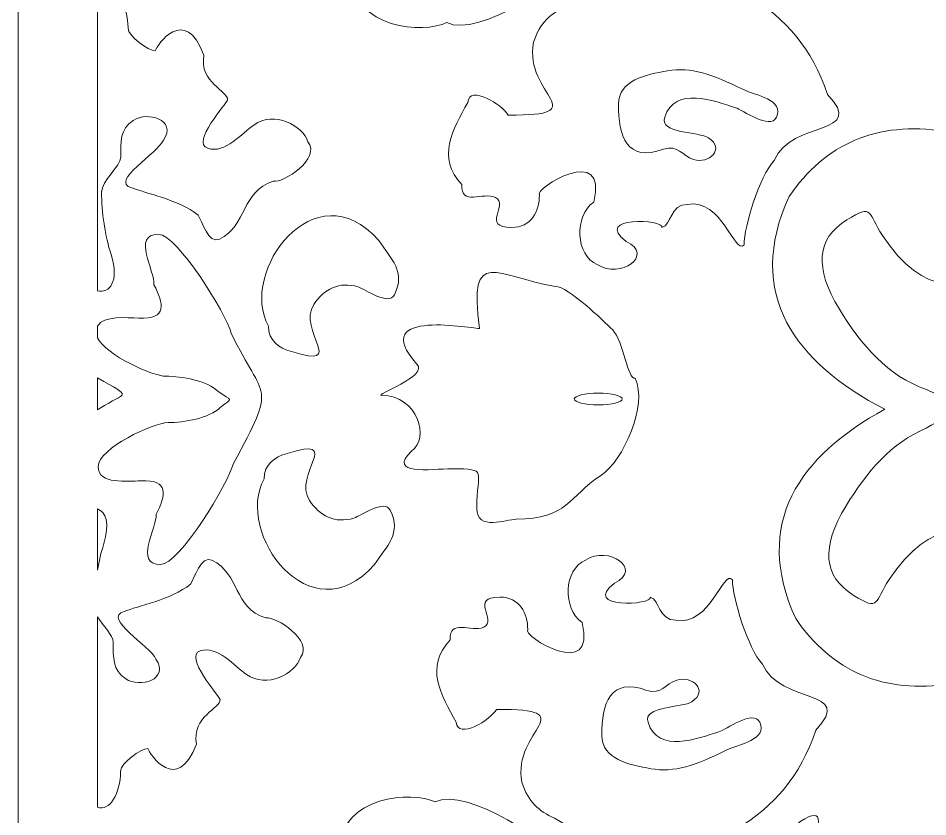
# Model space of a CAD drawing. Header units: centimetres. Extents: x -16.82 to -11.54, y -9 to -0.14.
# Drawn here: x -16.822 to -15.2, y -6.71 to -5.285 of the extents above; entities that cross this region are included whole.
import ezdxf

# ---------------------------------------------------------------- set-up
doc = ezdxf.new("R2010")
doc.units = ezdxf.units.CM
doc.header["$MEASUREMENT"] = 0
doc.layers.add('layer 1', color=7, linetype='Continuous')

msp = doc.modelspace()

# ---------------------------------------------------------------- linework, layer by layer
at = {"layer": 'layer 1', "color": 250, "lineweight": 13}
for points, knots in [([(-11.53784, -8.81464), (-11.53784, -8.81464), (-11.53784, -9.00021), (-11.53784, -9.00021), (-11.53784, -9.00021), (-11.53784, -9.00021), (-16.82232, -9.00021), (-16.82232, -9.00021), (-16.82232, -9.00021), (-16.82232, -9.00021), (-16.82232, -0.14427), (-16.82232, -0.14427), (-16.82232, -0.14427), (-16.82232, -0.14427), (-11.53784, -0.14427), (-11.53784, -0.14427), (-11.53784, -0.14427), (-11.53784, -0.14427), (-11.53784, -8.81464), (-11.53784, -8.81464)], [0, 0, 0, 0, 0.1666667, 0.1666667, 0.1666667, 0.1666667, 0.3333333, 0.3333333, 0.3333333, 0.3333333, 0.5, 0.5, 0.5, 0.5, 0.6666667, 0.6666667, 0.6666667, 0.6666667, 1, 1, 1, 1]), ([(-16.2308, -5.2061), (-16.21636, -5.21022), (-16.16686, -5.21642), (-16.15654, -5.2061), (-16.15654, -5.2061), (-16.13798, -5.1875), (-16.18336, -5.17303), (-16.16479, -5.15444), (-16.16479, -5.15444), (-16.13385, -5.12345), (-16.07197, -5.09452), (-16.03691, -5.05939), (-16.03691, -5.05939), (-16.01215, -5.0346), (-16.07816, -4.96848), (-16.09466, -4.94369), (-16.09466, -4.94369), (-16.13179, -4.8879), (-16.03897, -4.85691), (-15.99565, -4.85691), (-15.99565, -4.85691), (-15.94083, -4.86132), (-15.95289, -4.91353), (-15.88014, -4.9003), (-15.88014, -4.9003), (-15.81619, -4.91005), (-15.83889, -5.00662), (-15.77288, -4.93129), (-15.77288, -4.93129), (-15.71072, -4.88034), (-15.71572, -4.92602), (-15.68418, -4.96642), (-15.68418, -4.96642), (-15.61818, -5.03254), (-15.48204, -4.99741), (-15.41603, -5.11312), (-15.41603, -5.11312), (-15.40365, -5.15444), (-15.38096, -5.18336), (-15.38096, -5.23089), (-15.38096, -5.23089), (-15.35741, -5.29322), (-15.39621, -5.27093), (-15.44947, -5.22238), (-15.44947, -5.22238), (-15.52136, -5.14003), (-15.68427, -5.06324), (-15.81001, -5.07386), (-15.81001, -5.07386), (-15.84714, -5.08625), (-15.94615, -5.10692), (-15.90902, -5.11932), (-15.90902, -5.11932), (-15.9297, -5.15295), (-15.80661, -5.14537), (-15.72337, -5.16064), (-15.72337, -5.16064), (-15.57692, -5.20816), (-15.43253, -5.25568), (-15.3789, -5.42098), (-15.3789, -5.42098), (-15.30693, -5.4962), (-15.44199, -5.46537), (-15.47379, -5.53875), (-15.47379, -5.53875), (-15.49976, -5.56714), (-15.52762, -5.65701), (-15.52742, -5.68958), (-15.52742, -5.68958), (-15.54453, -5.70863), (-15.56647, -5.60631), (-15.62849, -5.61726), (-15.62849, -5.61726), (-15.65943, -5.61726), (-15.65737, -5.65445), (-15.67387, -5.65858), (-15.67387, -5.65858), (-15.66803, -5.64394), (-15.79866, -5.6374), (-15.73781, -5.68338), (-15.73781, -5.68338), (-15.68625, -5.70817), (-15.74813, -5.75156), (-15.78938, -5.7247), (-15.78938, -5.7247), (-15.82847, -5.70817), (-15.83083, -5.63791), (-15.79557, -5.61313), (-15.79557, -5.61313), (-15.76783, -5.50661), (-15.90409, -5.58914), (-15.89252, -5.60073), (-15.89252, -5.60073), (-15.89252, -5.62966), (-15.90696, -5.65858), (-15.94202, -5.65858), (-15.94202, -5.65858), (-15.99772, -5.65858), (-15.94615, -5.61726), (-15.9709, -5.60486), (-15.9709, -5.60486), (-15.99359, -5.59453), (-16.03278, -5.62139), (-16.03072, -5.58214), (-16.03072, -5.58214), (-16.07744, -5.53324), (-16.04664, -5.48433), (-16.02041, -5.43544), (-16.02041, -5.43544), (-16.01752, -5.40279), (-15.95798, -5.43984), (-15.94821, -5.45816), (-15.94821, -5.45816), (-15.78919, -5.45816), (-15.9215, -5.42304), (-15.90283, -5.328), (-15.90283, -5.328), (-15.89252, -5.29287), (-15.87189, -5.27635), (-15.84508, -5.26394), (-15.84508, -5.26394), (-15.78732, -5.23502), (-15.744, -5.1875), (-15.84095, -5.1875), (-15.84095, -5.1875), (-15.83973, -5.21439), (-16.0037, -5.32184), (-16.05753, -5.29287), (-16.05753, -5.29287), (-16.09915, -5.3128), (-16.22329, -5.30584), (-16.2308, -5.2061)], [0, 0, 0, 0, 0.0294118, 0.0294118, 0.0294118, 0.0294118, 0.0588235, 0.0588235, 0.0588235, 0.0588235, 0.0882353, 0.0882353, 0.0882353, 0.0882353, 0.1176471, 0.1176471, 0.1176471, 0.1176471, 0.1470588, 0.1470588, 0.1470588, 0.1470588, 0.1764706, 0.1764706, 0.1764706, 0.1764706, 0.2058824, 0.2058824, 0.2058824, 0.2058824, 0.2352941, 0.2352941, 0.2352941, 0.2352941, 0.2647059, 0.2647059, 0.2647059, 0.2647059, 0.2941176, 0.2941176, 0.2941176, 0.2941176, 0.3235294, 0.3235294, 0.3235294, 0.3235294, 0.3529412, 0.3529412, 0.3529412, 0.3529412, 0.3823529, 0.3823529, 0.3823529, 0.3823529, 0.4117647, 0.4117647, 0.4117647, 0.4117647, 0.4411765, 0.4411765, 0.4411765, 0.4411765, 0.4705882, 0.4705882, 0.4705882, 0.4705882, 0.5, 0.5, 0.5, 0.5, 0.5294118, 0.5294118, 0.5294118, 0.5294118, 0.5588235, 0.5588235, 0.5588235, 0.5588235, 0.5882353, 0.5882353, 0.5882353, 0.5882353, 0.6176471, 0.6176471, 0.6176471, 0.6176471, 0.6470588, 0.6470588, 0.6470588, 0.6470588, 0.6764706, 0.6764706, 0.6764706, 0.6764706, 0.7058824, 0.7058824, 0.7058824, 0.7058824, 0.7352941, 0.7352941, 0.7352941, 0.7352941, 0.7647059, 0.7647059, 0.7647059, 0.7647059, 0.7941176, 0.7941176, 0.7941176, 0.7941176, 0.8235294, 0.8235294, 0.8235294, 0.8235294, 0.8529412, 0.8529412, 0.8529412, 0.8529412, 0.8823529, 0.8823529, 0.8823529, 0.8823529, 0.9117647, 0.9117647, 0.9117647, 0.9117647, 0.9411765, 0.9411765, 0.9411765, 0.9411765, 1, 1, 1, 1]), ([(-16.68098, -5.24876), (-16.65532, -5.21761), (-16.62634, -5.25411), (-16.62634, -5.30272), (-16.62634, -5.30272), (-16.62634, -5.31711), (-16.58952, -5.34328), (-16.57768, -5.34328), (-16.57768, -5.34328), (-16.57493, -5.33327), (-16.52533, -5.25978), (-16.49089, -5.35112), (-16.49089, -5.35112), (-16.50019, -5.40062), (-16.4471, -5.41474), (-16.44881, -5.43092), (-16.44881, -5.43092), (-16.45012, -5.43615), (-16.51456, -5.5081), (-16.48431, -5.51726), (-16.48431, -5.51726), (-16.45275, -5.52773), (-16.42382, -5.48979), (-16.40146, -5.4754), (-16.40146, -5.4754), (-16.36596, -5.44956), (-16.31424, -5.47682), (-16.30547, -5.50549), (-16.30547, -5.50549), (-16.28168, -5.53604), (-16.34893, -5.57907), (-16.36727, -5.57613), (-16.36727, -5.57613), (-16.42514, -5.59444), (-16.4133, -5.65461), (-16.46327, -5.67947), (-16.46327, -5.67947), (-16.483, -5.68863), (-16.49484, -5.64677), (-16.50141, -5.6363), (-16.50141, -5.6363), (-16.53666, -5.60882), (-16.59645, -5.59705), (-16.61977, -5.5879), (-16.61977, -5.5879), (-16.66051, -5.57658), (-16.57241, -5.52512), (-16.56322, -5.50287), (-16.56322, -5.50287), (-16.53823, -5.46624), (-16.59215, -5.45054), (-16.61714, -5.46755), (-16.61714, -5.46755), (-16.64081, -5.48325), (-16.63949, -5.50549), (-16.63949, -5.53296), (-16.63949, -5.53296), (-16.63949, -5.54996), (-16.67369, -5.57482), (-16.67369, -5.59575), (-16.67369, -5.59575), (-16.67369, -5.62976), (-16.66711, -5.67555), (-16.65659, -5.70694), (-16.65659, -5.70694), (-16.64157, -5.75677), (-16.65931, -5.77548), (-16.68098, -5.77162), (-16.68098, -5.77162), (-16.68098, -5.77162), (-16.68098, -5.24876), (-16.68098, -5.24876)], [0, 0, 0, 0, 0.0526316, 0.0526316, 0.0526316, 0.0526316, 0.1052632, 0.1052632, 0.1052632, 0.1052632, 0.1578947, 0.1578947, 0.1578947, 0.1578947, 0.2105263, 0.2105263, 0.2105263, 0.2105263, 0.2631579, 0.2631579, 0.2631579, 0.2631579, 0.3157895, 0.3157895, 0.3157895, 0.3157895, 0.3684211, 0.3684211, 0.3684211, 0.3684211, 0.4210526, 0.4210526, 0.4210526, 0.4210526, 0.4736842, 0.4736842, 0.4736842, 0.4736842, 0.5263158, 0.5263158, 0.5263158, 0.5263158, 0.5789474, 0.5789474, 0.5789474, 0.5789474, 0.6315789, 0.6315789, 0.6315789, 0.6315789, 0.6842105, 0.6842105, 0.6842105, 0.6842105, 0.7368421, 0.7368421, 0.7368421, 0.7368421, 0.7894737, 0.7894737, 0.7894737, 0.7894737, 0.8421053, 0.8421053, 0.8421053, 0.8421053, 0.8947368, 0.8947368, 0.8947368, 0.8947368, 1, 1, 1, 1]), ([(-15.66413, -5.37906), (-15.622, -5.37186), (-15.58518, -5.38427), (-15.52865, -5.41258), (-15.52865, -5.41258), (-15.50829, -5.42224), (-15.45471, -5.43083), (-15.46971, -5.46195), (-15.46971, -5.46195), (-15.4815, -5.48557), (-15.53079, -5.448), (-15.54258, -5.44478), (-15.54258, -5.44478), (-15.58008, -5.43298), (-15.65081, -5.40507), (-15.66903, -5.46195), (-15.66903, -5.46195), (-15.67867, -5.49094), (-15.60795, -5.48772), (-15.5908, -5.49845), (-15.5908, -5.49845), (-15.5608, -5.51885), (-15.58973, -5.54568), (-15.61759, -5.53709), (-15.61759, -5.53709), (-15.63902, -5.53066), (-15.64438, -5.51026), (-15.67117, -5.51885), (-15.67117, -5.51885), (-15.73664, -5.54317), (-15.75207, -5.49529), (-15.75157, -5.4384), (-15.75157, -5.4384), (-15.75119, -5.39601), (-15.70256, -5.38563), (-15.66413, -5.37906)], [0, 0, 0, 0, 0.1, 0.1, 0.1, 0.1, 0.2, 0.2, 0.2, 0.2, 0.3, 0.3, 0.3, 0.3, 0.4, 0.4, 0.4, 0.4, 0.5, 0.5, 0.5, 0.5, 0.6, 0.6, 0.6, 0.6, 0.7, 0.7, 0.7, 0.7, 0.8, 0.8, 0.8, 0.8, 1, 1, 1, 1]), ([(-14.86749, -5.98472), (-14.86602, -5.96726), (-15.02023, -5.8149), (-15.03627, -5.81903), (-15.03627, -5.81903), (-15.11991, -5.7875), (-15.18099, -5.81815), (-15.12753, -5.89449), (-15.12753, -5.89449), (-15.12029, -5.9014), (-15.06502, -5.93225), (-15.0595, -5.93806), (-15.0595, -5.93806), (-15.0858, -5.98311), (-15.16693, -5.96589), (-15.2023, -5.94773), (-15.2023, -5.94773), (-15.27113, -5.92359), (-15.31796, -5.86912), (-15.35741, -5.80451), (-15.35741, -5.80451), (-15.40243, -5.73024), (-15.398, -5.67881), (-15.34443, -5.64504), (-15.34443, -5.64504), (-15.29618, -5.61465), (-15.30641, -5.63392), (-15.28055, -5.67288), (-15.28055, -5.67288), (-15.20754, -5.78288), (-15.12981, -5.78024), (-15.06147, -5.70922), (-15.06147, -5.70922), (-15.01432, -5.60732), (-15.02665, -5.52527), (-15.16981, -5.48689), (-15.16981, -5.48689), (-15.29091, -5.46837), (-15.38251, -5.50896), (-15.44725, -5.60335), (-15.44725, -5.60335), (-15.5266, -5.7774), (-15.43631, -5.90005), (-15.27653, -5.9831), (-15.27653, -5.9831), (-15.42886, -6.06601), (-15.51275, -6.18686), (-15.43539, -6.35654), (-15.43539, -6.35654), (-15.37065, -6.45094), (-15.27905, -6.49153), (-15.15794, -6.473), (-15.15794, -6.473), (-15.01479, -6.43463), (-15.00246, -6.35258), (-15.04961, -6.25067), (-15.04961, -6.25067), (-15.11794, -6.17965), (-15.19567, -6.17702), (-15.26868, -6.28702), (-15.26868, -6.28702), (-15.29454, -6.32598), (-15.28432, -6.34525), (-15.33256, -6.31485), (-15.33256, -6.31485), (-15.38614, -6.28109), (-15.39057, -6.22966), (-15.34555, -6.15539), (-15.34555, -6.15539), (-15.30849, -6.09468), (-15.26491, -6.04293), (-15.2027, -6.01687), (-15.2027, -6.01687), (-15.15661, -5.98739), (-15.08507, -5.97013), (-15.05977, -6.00965), (-15.05977, -6.00965), (-15.06392, -6.01387), (-15.1107, -6.06066), (-15.11567, -6.0654), (-15.11567, -6.0654), (-15.17097, -6.14438), (-15.11877, -6.17446), (-15.03264, -6.13738), (-15.03264, -6.13738), (-15.0195, -6.14231), (-14.8683, -6.00066), (-14.86749, -5.98472)], [0, 0, 0, 0, 0.0434783, 0.0434783, 0.0434783, 0.0434783, 0.0869565, 0.0869565, 0.0869565, 0.0869565, 0.1304348, 0.1304348, 0.1304348, 0.1304348, 0.173913, 0.173913, 0.173913, 0.173913, 0.2173913, 0.2173913, 0.2173913, 0.2173913, 0.2608696, 0.2608696, 0.2608696, 0.2608696, 0.3043478, 0.3043478, 0.3043478, 0.3043478, 0.3478261, 0.3478261, 0.3478261, 0.3478261, 0.3913043, 0.3913043, 0.3913043, 0.3913043, 0.4347826, 0.4347826, 0.4347826, 0.4347826, 0.4782609, 0.4782609, 0.4782609, 0.4782609, 0.5217391, 0.5217391, 0.5217391, 0.5217391, 0.5652174, 0.5652174, 0.5652174, 0.5652174, 0.6086957, 0.6086957, 0.6086957, 0.6086957, 0.6521739, 0.6521739, 0.6521739, 0.6521739, 0.6956522, 0.6956522, 0.6956522, 0.6956522, 0.7391304, 0.7391304, 0.7391304, 0.7391304, 0.7826087, 0.7826087, 0.7826087, 0.7826087, 0.826087, 0.826087, 0.826087, 0.826087, 0.8695652, 0.8695652, 0.8695652, 0.8695652, 0.9130435, 0.9130435, 0.9130435, 0.9130435, 1, 1, 1, 1]), ([(-16.33499, -5.88014), (-16.35712, -5.8733), (-16.37593, -5.86057), (-16.37593, -5.83456), (-16.37593, -5.83456), (-16.42946, -5.73896), (-16.29297, -5.55224), (-16.17921, -5.68188), (-16.17921, -5.68188), (-16.15652, -5.71521), (-16.13057, -5.73779), (-16.15111, -5.77865), (-16.15111, -5.77865), (-16.16084, -5.79908), (-16.20299, -5.76897), (-16.21596, -5.76468), (-16.21596, -5.76468), (-16.24947, -5.75392), (-16.27757, -5.76897), (-16.29487, -5.79585), (-16.29487, -5.79585), (-16.32619, -5.84258), (-16.23284, -5.91171), (-16.33499, -5.88014)], [0, 0, 0, 0, 0.1428571, 0.1428571, 0.1428571, 0.1428571, 0.2857143, 0.2857143, 0.2857143, 0.2857143, 0.4285714, 0.4285714, 0.4285714, 0.4285714, 0.5714286, 0.5714286, 0.5714286, 0.5714286, 0.7142857, 0.7142857, 0.7142857, 0.7142857, 1, 1, 1, 1]), ([(-16.6798, -6.0856), (-16.6798, -6.11789), (-16.62706, -6.11082), (-16.60374, -6.11082), (-16.60374, -6.11082), (-16.55166, -6.10745), (-16.5591, -6.13705), (-16.57635, -6.17035), (-16.57635, -6.17035), (-16.57432, -6.19456), (-16.61692, -6.26014), (-16.56824, -6.26014), (-16.56824, -6.26014), (-16.53484, -6.26014), (-16.44736, -6.11486), (-16.43842, -6.07976), (-16.43842, -6.07976), (-16.35922, -5.93332), (-16.38326, -5.97071), (-16.44223, -5.8474), (-16.44223, -5.8474), (-16.45117, -5.81231), (-16.53865, -5.67084), (-16.57205, -5.67084), (-16.57205, -5.67084), (-16.62073, -5.67084), (-16.57814, -5.73642), (-16.58016, -5.76063), (-16.58016, -5.76063), (-16.56291, -5.79394), (-16.55547, -5.82353), (-16.60755, -5.82015), (-16.60755, -5.82015), (-16.62776, -5.82015), (-16.67003, -5.81486), (-16.68098, -5.83444), (-16.68098, -5.83444), (-16.68098, -5.83444), (-16.68098, -5.85528), (-16.68098, -5.85528), (-16.68098, -5.85528), (-16.6651, -5.88687), (-16.58189, -5.92407), (-16.55887, -5.92407), (-16.55887, -5.92407), (-16.53047, -5.92407), (-16.48483, -5.93214), (-16.46556, -5.95131), (-16.46556, -5.95131), (-16.44143, -5.96922), (-16.43774, -5.96185), (-16.46175, -5.97967), (-16.46175, -5.97967), (-16.48102, -5.99884), (-16.52666, -6.00691), (-16.55505, -6.00691), (-16.55505, -6.00691), (-16.58054, -6.00691), (-16.6798, -6.05251), (-16.6798, -6.0856)], [0, 0, 0, 0, 0.0625, 0.0625, 0.0625, 0.0625, 0.125, 0.125, 0.125, 0.125, 0.1875, 0.1875, 0.1875, 0.1875, 0.25, 0.25, 0.25, 0.25, 0.3125, 0.3125, 0.3125, 0.3125, 0.375, 0.375, 0.375, 0.375, 0.4375, 0.4375, 0.4375, 0.4375, 0.5, 0.5, 0.5, 0.5, 0.5625, 0.5625, 0.5625, 0.5625, 0.625, 0.625, 0.625, 0.625, 0.6875, 0.6875, 0.6875, 0.6875, 0.75, 0.75, 0.75, 0.75, 0.8125, 0.8125, 0.8125, 0.8125, 0.875, 0.875, 0.875, 0.875, 1, 1, 1, 1]), ([(-15.72178, -5.92778), (-15.69874, -5.97516), (-15.7424, -6.07478), (-15.78364, -6.10151), (-15.78364, -6.10151), (-15.83943, -6.13796), (-15.84186, -6.17926), (-15.93404, -6.17926), (-15.93404, -6.17926), (-15.95102, -6.17926), (-16.00438, -6.20114), (-16.00438, -6.15983), (-16.00438, -6.15983), (-16.00438, -6.09179), (-15.98255, -6.08936), (-16.04805, -6.08936), (-16.04805, -6.08936), (-16.08686, -6.08936), (-16.16448, -6.10151), (-16.12082, -6.05778), (-16.12082, -6.05778), (-16.08766, -6.0359), (-16.10869, -5.95815), (-16.17419, -5.95815), (-16.17419, -5.95815), (-16.18874, -5.95815), (-16.08928, -5.92414), (-16.11112, -5.90227), (-16.11112, -5.90227), (-16.20184, -5.80103), (-16.0047, -5.84017), (-15.99953, -5.83909), (-15.99953, -5.83909), (-16.01982, -5.68867), (-15.96873, -5.7467), (-15.86369, -5.76377), (-15.86369, -5.76377), (-15.84186, -5.76377), (-15.77879, -5.82451), (-15.76181, -5.84152), (-15.76181, -5.84152), (-15.7424, -5.86096), (-15.73512, -5.93143), (-15.72178, -5.92778)], [0, 0, 0, 0, 0.0833333, 0.0833333, 0.0833333, 0.0833333, 0.1666667, 0.1666667, 0.1666667, 0.1666667, 0.25, 0.25, 0.25, 0.25, 0.3333333, 0.3333333, 0.3333333, 0.3333333, 0.4166667, 0.4166667, 0.4166667, 0.4166667, 0.5, 0.5, 0.5, 0.5, 0.5833333, 0.5833333, 0.5833333, 0.5833333, 0.6666667, 0.6666667, 0.6666667, 0.6666667, 0.75, 0.75, 0.75, 0.75, 0.8333333, 0.8333333, 0.8333333, 0.8333333, 1, 1, 1, 1]), ([(-16.68098, -5.98418), (-16.67969, -5.9833), (-16.67839, -5.98245), (-16.67707, -5.9816), (-16.67707, -5.9816), (-16.62854, -5.95042), (-16.61626, -5.96432), (-16.68098, -5.92682), (-16.68098, -5.92682), (-16.68098, -5.92682), (-16.68098, -5.98418), (-16.68098, -5.98418)], [0, 0, 0, 0, 0.25, 0.25, 0.25, 0.25, 0.5, 0.5, 0.5, 0.5, 1, 1, 1, 1]), ([(-15.78751, -5.97511), (-15.81112, -5.97511), (-15.83039, -5.97039), (-15.83039, -5.96461), (-15.83039, -5.96461), (-15.83039, -5.95883), (-15.81112, -5.95411), (-15.78751, -5.95411), (-15.78751, -5.95411), (-15.76389, -5.95411), (-15.74463, -5.95883), (-15.74463, -5.96461), (-15.74463, -5.96461), (-15.74463, -5.97039), (-15.76389, -5.97511), (-15.78751, -5.97511)], [0, 0, 0, 0, 0.2, 0.2, 0.2, 0.2, 0.4, 0.4, 0.4, 0.4, 0.6, 0.6, 0.6, 0.6, 1, 1, 1, 1]), ([(-16.34261, -6.06171), (-16.36475, -6.06855), (-16.38356, -6.08129), (-16.38356, -6.10729), (-16.38356, -6.10729), (-16.43708, -6.20289), (-16.30059, -6.38962), (-16.18684, -6.25997), (-16.18684, -6.25997), (-16.16414, -6.22664), (-16.1382, -6.20406), (-16.15873, -6.1632), (-16.15873, -6.1632), (-16.16846, -6.14277), (-16.21062, -6.17288), (-16.22359, -6.17718), (-16.22359, -6.17718), (-16.25709, -6.18793), (-16.2852, -6.17288), (-16.30249, -6.146), (-16.30249, -6.146), (-16.33381, -6.09927), (-16.24046, -6.03014), (-16.34261, -6.06171)], [0, 0, 0, 0, 0.1428571, 0.1428571, 0.1428571, 0.1428571, 0.2857143, 0.2857143, 0.2857143, 0.2857143, 0.4285714, 0.4285714, 0.4285714, 0.4285714, 0.5714286, 0.5714286, 0.5714286, 0.5714286, 0.7142857, 0.7142857, 0.7142857, 0.7142857, 1, 1, 1, 1]), ([(-16.68098, -6.27028), (-16.67814, -6.25383), (-16.67438, -6.23796), (-16.66993, -6.22467), (-16.66993, -6.22467), (-16.6582, -6.18574), (-16.66647, -6.16581), (-16.68098, -6.16079), (-16.68098, -6.16079), (-16.68098, -6.16079), (-16.68098, -6.27028), (-16.68098, -6.27028)], [0, 0, 0, 0, 0.25, 0.25, 0.25, 0.25, 0.5, 0.5, 0.5, 0.5, 1, 1, 1, 1]), ([(-16.25163, -6.77069), (-16.2372, -6.76656), (-16.18769, -6.76035), (-16.17738, -6.77069), (-16.17738, -6.77069), (-16.15881, -6.78928), (-16.20419, -6.80374), (-16.18563, -6.82234), (-16.18563, -6.82234), (-16.15469, -6.85333), (-16.0928, -6.88226), (-16.05774, -6.91738), (-16.05774, -6.91738), (-16.03299, -6.94218), (-16.09899, -7.0083), (-16.11549, -7.03309), (-16.11549, -7.03309), (-16.15262, -7.08887), (-16.0598, -7.11987), (-16.01648, -7.11987), (-16.01648, -7.11987), (-15.96166, -7.11546), (-15.97372, -7.06325), (-15.90097, -7.07648), (-15.90097, -7.07648), (-15.83702, -7.06673), (-15.85972, -6.97016), (-15.79371, -7.04548), (-15.79371, -7.04548), (-15.73156, -7.09645), (-15.73655, -7.05076), (-15.70501, -7.01036), (-15.70501, -7.01036), (-15.63901, -6.94424), (-15.50287, -6.97937), (-15.43686, -6.86366), (-15.43686, -6.86366), (-15.42448, -6.82234), (-15.40179, -6.79342), (-15.40179, -6.74589), (-15.40179, -6.74589), (-15.37825, -6.68356), (-15.41704, -6.70585), (-15.4703, -6.7544), (-15.4703, -6.7544), (-15.5422, -6.83674), (-15.7051, -6.91354), (-15.83084, -6.90292), (-15.83084, -6.90292), (-15.86797, -6.89052), (-15.96698, -6.86986), (-15.92985, -6.85747), (-15.92985, -6.85747), (-15.95053, -6.82383), (-15.82744, -6.83141), (-15.74421, -6.81614), (-15.74421, -6.81614), (-15.59775, -6.76862), (-15.45336, -6.7211), (-15.39973, -6.5558), (-15.39973, -6.5558), (-15.32776, -6.48058), (-15.46283, -6.51141), (-15.49462, -6.43803), (-15.49462, -6.43803), (-15.52059, -6.40963), (-15.54845, -6.31976), (-15.54825, -6.2872), (-15.54825, -6.2872), (-15.56536, -6.26814), (-15.5873, -6.37048), (-15.64932, -6.35952), (-15.64932, -6.35952), (-15.68026, -6.35952), (-15.6782, -6.32233), (-15.6947, -6.3182), (-15.6947, -6.3182), (-15.68886, -6.33284), (-15.8195, -6.33938), (-15.75865, -6.2934), (-15.75865, -6.2934), (-15.70708, -6.26861), (-15.76896, -6.22522), (-15.81021, -6.25208), (-15.81021, -6.25208), (-15.8493, -6.26861), (-15.85166, -6.33886), (-15.8164, -6.36365), (-15.8164, -6.36365), (-15.78866, -6.47016), (-15.92493, -6.38764), (-15.91335, -6.37605), (-15.91335, -6.37605), (-15.91335, -6.34712), (-15.92779, -6.3182), (-15.96285, -6.3182), (-15.96285, -6.3182), (-16.01855, -6.3182), (-15.96698, -6.35952), (-15.99173, -6.37192), (-15.99173, -6.37192), (-16.01442, -6.38225), (-16.05361, -6.35539), (-16.05155, -6.39464), (-16.05155, -6.39464), (-16.09827, -6.44354), (-16.06747, -6.49245), (-16.04124, -6.54134), (-16.04124, -6.54134), (-16.03835, -6.57399), (-15.97881, -6.53693), (-15.96904, -6.51861), (-15.96904, -6.51861), (-15.81002, -6.51861), (-15.94233, -6.55374), (-15.92366, -6.64878), (-15.92366, -6.64878), (-15.91335, -6.6839), (-15.89272, -6.70044), (-15.86591, -6.71283), (-15.86591, -6.71283), (-15.80815, -6.74176), (-15.76483, -6.78928), (-15.86178, -6.78928), (-15.86178, -6.78928), (-15.86056, -6.76239), (-16.02454, -6.65494), (-16.07836, -6.6839), (-16.07836, -6.6839), (-16.11998, -6.66397), (-16.24412, -6.67094), (-16.25163, -6.77069)], [0, 0, 0, 0, 0.0294118, 0.0294118, 0.0294118, 0.0294118, 0.0588235, 0.0588235, 0.0588235, 0.0588235, 0.0882353, 0.0882353, 0.0882353, 0.0882353, 0.1176471, 0.1176471, 0.1176471, 0.1176471, 0.1470588, 0.1470588, 0.1470588, 0.1470588, 0.1764706, 0.1764706, 0.1764706, 0.1764706, 0.2058824, 0.2058824, 0.2058824, 0.2058824, 0.2352941, 0.2352941, 0.2352941, 0.2352941, 0.2647059, 0.2647059, 0.2647059, 0.2647059, 0.2941176, 0.2941176, 0.2941176, 0.2941176, 0.3235294, 0.3235294, 0.3235294, 0.3235294, 0.3529412, 0.3529412, 0.3529412, 0.3529412, 0.3823529, 0.3823529, 0.3823529, 0.3823529, 0.4117647, 0.4117647, 0.4117647, 0.4117647, 0.4411765, 0.4411765, 0.4411765, 0.4411765, 0.4705882, 0.4705882, 0.4705882, 0.4705882, 0.5, 0.5, 0.5, 0.5, 0.5294118, 0.5294118, 0.5294118, 0.5294118, 0.5588235, 0.5588235, 0.5588235, 0.5588235, 0.5882353, 0.5882353, 0.5882353, 0.5882353, 0.6176471, 0.6176471, 0.6176471, 0.6176471, 0.6470588, 0.6470588, 0.6470588, 0.6470588, 0.6764706, 0.6764706, 0.6764706, 0.6764706, 0.7058824, 0.7058824, 0.7058824, 0.7058824, 0.7352941, 0.7352941, 0.7352941, 0.7352941, 0.7647059, 0.7647059, 0.7647059, 0.7647059, 0.7941176, 0.7941176, 0.7941176, 0.7941176, 0.8235294, 0.8235294, 0.8235294, 0.8235294, 0.8529412, 0.8529412, 0.8529412, 0.8529412, 0.8823529, 0.8823529, 0.8823529, 0.8823529, 0.9117647, 0.9117647, 0.9117647, 0.9117647, 0.9411765, 0.9411765, 0.9411765, 0.9411765, 1, 1, 1, 1]), ([(-16.68098, -6.69319), (-16.65957, -6.70111), (-16.63969, -6.66916), (-16.63969, -6.62889), (-16.63969, -6.62889), (-16.63969, -6.6145), (-16.60286, -6.58833), (-16.59103, -6.58833), (-16.59103, -6.58833), (-16.58827, -6.59834), (-16.53868, -6.67183), (-16.50423, -6.58048), (-16.50423, -6.58048), (-16.51353, -6.53099), (-16.46045, -6.51687), (-16.46215, -6.50069), (-16.46215, -6.50069), (-16.46347, -6.49546), (-16.52791, -6.42351), (-16.49766, -6.41435), (-16.49766, -6.41435), (-16.4661, -6.40388), (-16.43717, -6.44182), (-16.41481, -6.45621), (-16.41481, -6.45621), (-16.3793, -6.48204), (-16.32758, -6.45479), (-16.31881, -6.42612), (-16.31881, -6.42612), (-16.29502, -6.39557), (-16.36227, -6.35254), (-16.38062, -6.35548), (-16.38062, -6.35548), (-16.43848, -6.33717), (-16.42665, -6.277), (-16.47662, -6.25214), (-16.47662, -6.25214), (-16.49634, -6.24298), (-16.50818, -6.28484), (-16.51476, -6.29531), (-16.51476, -6.29531), (-16.55001, -6.32279), (-16.6098, -6.33456), (-16.63311, -6.34371), (-16.63311, -6.34371), (-16.67386, -6.35503), (-16.58576, -6.40649), (-16.57656, -6.42874), (-16.57656, -6.42874), (-16.55158, -6.46537), (-16.6055, -6.48106), (-16.63048, -6.46406), (-16.63048, -6.46406), (-16.65415, -6.44836), (-16.65284, -6.42612), (-16.65284, -6.39865), (-16.65284, -6.39865), (-16.65284, -6.3862), (-16.67115, -6.36956), (-16.68098, -6.35332), (-16.68098, -6.35332), (-16.68098, -6.35332), (-16.68098, -6.69319), (-16.68098, -6.69319)], [0, 0, 0, 0, 0.0588235, 0.0588235, 0.0588235, 0.0588235, 0.1176471, 0.1176471, 0.1176471, 0.1176471, 0.1764706, 0.1764706, 0.1764706, 0.1764706, 0.2352941, 0.2352941, 0.2352941, 0.2352941, 0.2941176, 0.2941176, 0.2941176, 0.2941176, 0.3529412, 0.3529412, 0.3529412, 0.3529412, 0.4117647, 0.4117647, 0.4117647, 0.4117647, 0.4705882, 0.4705882, 0.4705882, 0.4705882, 0.5294118, 0.5294118, 0.5294118, 0.5294118, 0.5882353, 0.5882353, 0.5882353, 0.5882353, 0.6470588, 0.6470588, 0.6470588, 0.6470588, 0.7058824, 0.7058824, 0.7058824, 0.7058824, 0.7647059, 0.7647059, 0.7647059, 0.7647059, 0.8235294, 0.8235294, 0.8235294, 0.8235294, 0.8823529, 0.8823529, 0.8823529, 0.8823529, 1, 1, 1, 1]), ([(-15.69386, -6.62445), (-15.65173, -6.63165), (-15.6149, -6.61925), (-15.55838, -6.59094), (-15.55838, -6.59094), (-15.53801, -6.58127), (-15.48443, -6.57269), (-15.49944, -6.54156), (-15.49944, -6.54156), (-15.51122, -6.51794), (-15.56052, -6.55551), (-15.57231, -6.55873), (-15.57231, -6.55873), (-15.60981, -6.57054), (-15.68054, -6.59845), (-15.69876, -6.54156), (-15.69876, -6.54156), (-15.7084, -6.51258), (-15.63767, -6.5158), (-15.62053, -6.50506), (-15.62053, -6.50506), (-15.59053, -6.48467), (-15.61946, -6.45783), (-15.64732, -6.46642), (-15.64732, -6.46642), (-15.66875, -6.47286), (-15.67411, -6.49326), (-15.7009, -6.48467), (-15.7009, -6.48467), (-15.76637, -6.46035), (-15.7818, -6.50822), (-15.78129, -6.56511), (-15.78129, -6.56511), (-15.78092, -6.6075), (-15.73228, -6.61789), (-15.69386, -6.62445)], [0, 0, 0, 0, 0.1, 0.1, 0.1, 0.1, 0.2, 0.2, 0.2, 0.2, 0.3, 0.3, 0.3, 0.3, 0.4, 0.4, 0.4, 0.4, 0.5, 0.5, 0.5, 0.5, 0.6, 0.6, 0.6, 0.6, 0.7, 0.7, 0.7, 0.7, 0.8, 0.8, 0.8, 0.8, 1, 1, 1, 1])]:
    msp.add_open_spline(points, degree=3, knots=knots, dxfattribs=at)

doc.saveas('drawing.dxf')
